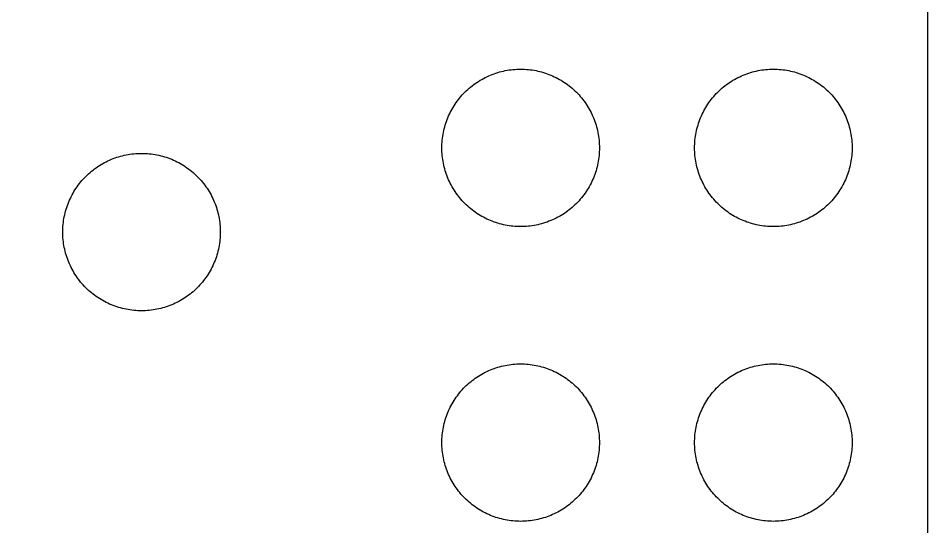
# Model space of a CAD drawing. Extents: x 8 to 190, y 0 to 129.
# Drawn here: x 135.6 to 190.5, y 67.4 to 98.1 of the extents above; entities that cross this region are included whole.
import ezdxf

# ---------------------------------------------------------------- set-up
doc = ezdxf.new("R2010")
doc.units = 0

msp = doc.modelspace()

# ---------------------------------------------------------------- linework, layer by layer
at = {"color": 34, "true_color": 0x008000}
for points in [[(7.93115, 0.254, 0), (190.471044, 0.254, 0), (190.471044, 128.754124, 0), (7.93115, 128.754124, 0), (7.93115, 0.254, 0)], [(161.169096, 90.247978, 0), (161.17062, 90.364564, 0), (161.174938, 90.48115, 0), (161.18205, 90.597482, 0), (161.191956, 90.71356, 0), (161.20491, 90.829384, 0), (161.220404, 90.944954, 0), (161.238946, 91.060016, 0), (161.260282, 91.17457, 0), (161.284412, 91.288616, 0), (161.311336, 91.402154, 0), (161.341054, 91.51493, 0), (161.373566, 91.626944, 0), (161.408872, 91.737942, 0), (161.446718, 91.848178, 0), (161.487358, 91.957398, 0), (161.530792, 92.065856, 0), (161.576512, 92.17279, 0), (161.625026, 92.278962, 0), (161.676334, 92.38361, 0), (161.729928, 92.487242, 0), (161.786316, 92.58935, 0), (161.84499, 92.689934, 0), (161.90595, 92.789248, 0), (161.969704, 92.887038, 0), (162.03549, 92.98305, 0), (162.103816, 93.077538, 0), (162.174428, 93.170248, 0), (162.247326, 93.261434, 0), (162.322256, 93.350588, 0), (162.399472, 93.437964, 0), (162.478974, 93.523308, 0), (162.560254, 93.606874, 0), (162.64382, 93.688154, 0), (162.729164, 93.767656, 0), (162.81654, 93.844872, 0), (162.905694, 93.919802, 0), (162.99688, 93.9927, 0), (163.08959, 94.063312, 0), (163.184078, 94.131638, 0), (163.28009, 94.197424, 0), (163.37788, 94.261178, 0), (163.477194, 94.322138, 0), (163.577778, 94.380812, 0), (163.679886, 94.4372, 0), (163.783518, 94.490794, 0), (163.888166, 94.542102, 0), (163.994338, 94.590616, 0), (164.101272, 94.636336, 0), (164.20973, 94.67977, 0), (164.31895, 94.72041, 0), (164.429186, 94.758256, 0), (164.540184, 94.793562, 0), (164.652198, 94.826074, 0), (164.764974, 94.855792, 0), (164.878512, 94.882716, 0), (164.992558, 94.906846, 0), (165.107112, 94.928182, 0), (165.222174, 94.946724, 0), (165.337744, 94.962218, 0), (165.453568, 94.975172, 0), (165.569646, 94.985078, 0), (165.685978, 94.99219, 0), (165.802564, 94.996508, 0), (165.91915, 94.998032, 0), (166.035736, 94.996508, 0), (166.152322, 94.99219, 0), (166.268654, 94.985078, 0), (166.384732, 94.975172, 0), (166.500556, 94.962218, 0), (166.616126, 94.946724, 0), (166.731188, 94.928182, 0), (166.845742, 94.906846, 0), (166.959788, 94.882716, 0), (167.073326, 94.855792, 0), (167.186102, 94.826074, 0), (167.298116, 94.793562, 0), (167.409114, 94.758256, 0), (167.51935, 94.72041, 0), (167.62857, 94.67977, 0), (167.737028, 94.636336, 0), (167.843962, 94.590616, 0), (167.950134, 94.542102, 0), (168.054782, 94.490794, 0), (168.158414, 94.4372, 0), (168.260522, 94.380812, 0), (168.361106, 94.322138, 0), (168.46042, 94.261178, 0), (168.55821, 94.197424, 0), (168.654222, 94.131638, 0), (168.74871, 94.063312, 0), (168.84142, 93.9927, 0), (168.932606, 93.919802, 0), (169.02176, 93.844872, 0), (169.109136, 93.767656, 0), (169.19448, 93.688154, 0), (169.278046, 93.606874, 0), (169.359326, 93.523308, 0), (169.438828, 93.437964, 0), (169.516044, 93.350588, 0), (169.590974, 93.261434, 0), (169.663872, 93.170248, 0), (169.734484, 93.077538, 0), (169.80281, 92.98305, 0), (169.868596, 92.887038, 0), (169.93235, 92.789248, 0), (169.99331, 92.689934, 0), (170.051984, 92.58935, 0), (170.108372, 92.487242, 0), (170.161966, 92.38361, 0), (170.213274, 92.278962, 0), (170.261788, 92.17279, 0), (170.307508, 92.065856, 0), (170.350942, 91.957398, 0), (170.391582, 91.848178, 0), (170.429428, 91.737942, 0), (170.464734, 91.626944, 0), (170.497246, 91.51493, 0), (170.526964, 91.402154, 0), (170.553888, 91.288616, 0), (170.578018, 91.17457, 0), (170.599354, 91.060016, 0), (170.617896, 90.944954, 0), (170.63339, 90.829384, 0), (170.646344, 90.71356, 0), (170.65625, 90.597482, 0), (170.663362, 90.48115, 0), (170.66768, 90.364564, 0), (170.669204, 90.247978, 0), (170.66768, 90.131392, 0), (170.663362, 90.014806, 0), (170.65625, 89.898474, 0), (170.646344, 89.782396, 0), (170.63339, 89.666572, 0), (170.617896, 89.551002, 0), (170.599354, 89.43594, 0), (170.578018, 89.321386, 0), (170.553888, 89.20734, 0), (170.526964, 89.093802, 0), (170.497246, 88.981026, 0), (170.464734, 88.869012, 0), (170.429428, 88.758014, 0), (170.391582, 88.647778, 0), (170.350942, 88.538558, 0), (170.307508, 88.4301, 0), (170.261788, 88.323166, 0), (170.213274, 88.216994, 0), (170.161966, 88.112346, 0), (170.108372, 88.008714, 0), (170.051984, 87.906606, 0), (169.99331, 87.806022, 0), (169.93235, 87.706708, 0), (169.868596, 87.608918, 0), (169.80281, 87.512906, 0), (169.734484, 87.418418, 0), (169.663872, 87.325708, 0), (169.590974, 87.234522, 0), (169.516044, 87.145368, 0), (169.438828, 87.057992, 0), (169.359326, 86.972648, 0), (169.278046, 86.889082, 0), (169.19448, 86.807802, 0), (169.109136, 86.7283, 0), (169.02176, 86.651084, 0), (168.932606, 86.576154, 0), (168.84142, 86.503256, 0), (168.74871, 86.432644, 0), (168.654222, 86.364318, 0), (168.55821, 86.298532, 0), (168.46042, 86.234778, 0), (168.361106, 86.173818, 0), (168.260522, 86.115144, 0), (168.158414, 86.058756, 0), (168.054782, 86.005162, 0), (167.950134, 85.953854, 0), (167.843962, 85.90534, 0), (167.737028, 85.85962, 0), (167.62857, 85.816186, 0), (167.51935, 85.775546, 0), (167.409114, 85.7377, 0), (167.298116, 85.702394, 0), (167.186102, 85.669882, 0), (167.073326, 85.640164, 0), (166.959788, 85.61324, 0), (166.845742, 85.58911, 0), (166.731188, 85.567774, 0), (166.616126, 85.549232, 0), (166.500556, 85.533738, 0), (166.384732, 85.520784, 0), (166.268654, 85.510878, 0), (166.152322, 85.503766, 0), (166.035736, 85.499448, 0), (165.91915, 85.497924, 0), (165.802564, 85.499448, 0), (165.685978, 85.503766, 0), (165.569646, 85.510878, 0), (165.453568, 85.520784, 0), (165.337744, 85.533738, 0), (165.222174, 85.549232, 0), (165.107112, 85.567774, 0), (164.992558, 85.58911, 0), (164.878512, 85.61324, 0), (164.764974, 85.640164, 0), (164.652198, 85.669882, 0), (164.540184, 85.702394, 0), (164.429186, 85.7377, 0), (164.31895, 85.775546, 0), (164.20973, 85.816186, 0), (164.101272, 85.85962, 0), (163.994338, 85.90534, 0), (163.888166, 85.953854, 0), (163.783518, 86.005162, 0), (163.679886, 86.058756, 0), (163.577778, 86.115144, 0), (163.477194, 86.173818, 0), (163.37788, 86.234778, 0), (163.28009, 86.298532, 0), (163.184078, 86.364318, 0), (163.08959, 86.432644, 0), (162.99688, 86.503256, 0), (162.905694, 86.576154, 0), (162.81654, 86.651084, 0), (162.729164, 86.7283, 0), (162.64382, 86.807802, 0), (162.560254, 86.889082, 0), (162.478974, 86.972648, 0), (162.399472, 87.057992, 0), (162.322256, 87.145368, 0), (162.247326, 87.234522, 0), (162.174428, 87.325708, 0), (162.103816, 87.418418, 0), (162.03549, 87.512906, 0), (161.969704, 87.608918, 0), (161.90595, 87.706708, 0), (161.84499, 87.806022, 0), (161.786316, 87.906606, 0), (161.729928, 88.008714, 0), (161.676334, 88.112346, 0), (161.625026, 88.216994, 0), (161.576512, 88.323166, 0), (161.530792, 88.4301, 0), (161.487358, 88.538558, 0), (161.446718, 88.647778, 0), (161.408872, 88.758014, 0), (161.373566, 88.869012, 0), (161.341054, 88.981026, 0), (161.311336, 89.093802, 0), (161.284412, 89.20734, 0), (161.260282, 89.321386, 0), (161.238946, 89.43594, 0), (161.220404, 89.551002, 0), (161.20491, 89.666572, 0), (161.191956, 89.782396, 0), (161.18205, 89.898474, 0), (161.174938, 90.014806, 0), (161.17062, 90.131392, 0), (161.169096, 90.247978, 0)], [(176.409096, 90.247978, 0), (176.41062, 90.364564, 0), (176.414938, 90.48115, 0), (176.42205, 90.597482, 0), (176.431956, 90.71356, 0), (176.44491, 90.829384, 0), (176.460404, 90.944954, 0), (176.478946, 91.060016, 0), (176.500282, 91.17457, 0), (176.524412, 91.288616, 0), (176.551336, 91.402154, 0), (176.581054, 91.51493, 0), (176.613566, 91.626944, 0), (176.648872, 91.737942, 0), (176.686718, 91.848178, 0), (176.727358, 91.957398, 0), (176.770792, 92.065856, 0), (176.816512, 92.17279, 0), (176.865026, 92.278962, 0), (176.916334, 92.38361, 0), (176.969928, 92.487242, 0), (177.026316, 92.58935, 0), (177.08499, 92.689934, 0), (177.14595, 92.789248, 0), (177.209704, 92.887038, 0), (177.27549, 92.98305, 0), (177.343816, 93.077538, 0), (177.414428, 93.170248, 0), (177.487326, 93.261434, 0), (177.562256, 93.350588, 0), (177.639472, 93.437964, 0), (177.718974, 93.523308, 0), (177.800254, 93.606874, 0), (177.88382, 93.688154, 0), (177.969164, 93.767656, 0), (178.05654, 93.844872, 0), (178.145694, 93.919802, 0), (178.23688, 93.9927, 0), (178.32959, 94.063312, 0), (178.424078, 94.131638, 0), (178.52009, 94.197424, 0), (178.61788, 94.261178, 0), (178.717194, 94.322138, 0), (178.817778, 94.380812, 0), (178.919886, 94.4372, 0), (179.023518, 94.490794, 0), (179.128166, 94.542102, 0), (179.234338, 94.590616, 0), (179.341272, 94.636336, 0), (179.44973, 94.67977, 0), (179.55895, 94.72041, 0), (179.669186, 94.758256, 0), (179.780184, 94.793562, 0), (179.892198, 94.826074, 0), (180.004974, 94.855792, 0), (180.118512, 94.882716, 0), (180.232558, 94.906846, 0), (180.347112, 94.928182, 0), (180.462174, 94.946724, 0), (180.577744, 94.962218, 0), (180.693568, 94.975172, 0), (180.809646, 94.985078, 0), (180.925978, 94.99219, 0), (181.042564, 94.996508, 0), (181.15915, 94.998032, 0), (181.275736, 94.996508, 0), (181.392322, 94.99219, 0), (181.508654, 94.985078, 0), (181.624732, 94.975172, 0), (181.740556, 94.962218, 0), (181.856126, 94.946724, 0), (181.971188, 94.928182, 0), (182.085742, 94.906846, 0), (182.199788, 94.882716, 0), (182.313326, 94.855792, 0), (182.426102, 94.826074, 0), (182.538116, 94.793562, 0), (182.649114, 94.758256, 0), (182.75935, 94.72041, 0), (182.86857, 94.67977, 0), (182.977028, 94.636336, 0), (183.083962, 94.590616, 0), (183.190134, 94.542102, 0), (183.294782, 94.490794, 0), (183.398414, 94.4372, 0), (183.500522, 94.380812, 0), (183.601106, 94.322138, 0), (183.70042, 94.261178, 0), (183.79821, 94.197424, 0), (183.894222, 94.131638, 0), (183.98871, 94.063312, 0), (184.08142, 93.9927, 0), (184.172606, 93.919802, 0), (184.26176, 93.844872, 0), (184.349136, 93.767656, 0), (184.43448, 93.688154, 0), (184.518046, 93.606874, 0), (184.599326, 93.523308, 0), (184.678828, 93.437964, 0), (184.756044, 93.350588, 0), (184.830974, 93.261434, 0), (184.903872, 93.170248, 0), (184.974484, 93.077538, 0), (185.04281, 92.98305, 0), (185.108596, 92.887038, 0), (185.17235, 92.789248, 0), (185.23331, 92.689934, 0), (185.291984, 92.58935, 0), (185.348372, 92.487242, 0), (185.401966, 92.38361, 0), (185.453274, 92.278962, 0), (185.501788, 92.17279, 0), (185.547508, 92.065856, 0), (185.590942, 91.957398, 0), (185.631582, 91.848178, 0), (185.669428, 91.737942, 0), (185.704734, 91.626944, 0), (185.737246, 91.51493, 0), (185.766964, 91.402154, 0), (185.793888, 91.288616, 0), (185.818018, 91.17457, 0), (185.839354, 91.060016, 0), (185.857896, 90.944954, 0), (185.87339, 90.829384, 0), (185.886344, 90.71356, 0), (185.89625, 90.597482, 0), (185.903362, 90.48115, 0), (185.90768, 90.364564, 0), (185.909204, 90.247978, 0), (185.90768, 90.131392, 0), (185.903362, 90.014806, 0), (185.89625, 89.898474, 0), (185.886344, 89.782396, 0), (185.87339, 89.666572, 0), (185.857896, 89.551002, 0), (185.839354, 89.43594, 0), (185.818018, 89.321386, 0), (185.793888, 89.20734, 0), (185.766964, 89.093802, 0), (185.737246, 88.981026, 0), (185.704734, 88.869012, 0), (185.669428, 88.758014, 0), (185.631582, 88.647778, 0), (185.590942, 88.538558, 0), (185.547508, 88.4301, 0), (185.501788, 88.323166, 0), (185.453274, 88.216994, 0), (185.401966, 88.112346, 0), (185.348372, 88.008714, 0), (185.291984, 87.906606, 0), (185.23331, 87.806022, 0), (185.17235, 87.706708, 0), (185.108596, 87.608918, 0), (185.04281, 87.512906, 0), (184.974484, 87.418418, 0), (184.903872, 87.325708, 0), (184.830974, 87.234522, 0), (184.756044, 87.145368, 0), (184.678828, 87.057992, 0), (184.599326, 86.972648, 0), (184.518046, 86.889082, 0), (184.43448, 86.807802, 0), (184.349136, 86.7283, 0), (184.26176, 86.651084, 0), (184.172606, 86.576154, 0), (184.08142, 86.503256, 0), (183.98871, 86.432644, 0), (183.894222, 86.364318, 0), (183.79821, 86.298532, 0), (183.70042, 86.234778, 0), (183.601106, 86.173818, 0), (183.500522, 86.115144, 0), (183.398414, 86.058756, 0), (183.294782, 86.005162, 0), (183.190134, 85.953854, 0), (183.083962, 85.90534, 0), (182.977028, 85.85962, 0), (182.86857, 85.816186, 0), (182.75935, 85.775546, 0), (182.649114, 85.7377, 0), (182.538116, 85.702394, 0), (182.426102, 85.669882, 0), (182.313326, 85.640164, 0), (182.199788, 85.61324, 0), (182.085742, 85.58911, 0), (181.971188, 85.567774, 0), (181.856126, 85.549232, 0), (181.740556, 85.533738, 0), (181.624732, 85.520784, 0), (181.508654, 85.510878, 0), (181.392322, 85.503766, 0), (181.275736, 85.499448, 0), (181.15915, 85.497924, 0), (181.042564, 85.499448, 0), (180.925978, 85.503766, 0), (180.809646, 85.510878, 0), (180.693568, 85.520784, 0), (180.577744, 85.533738, 0), (180.462174, 85.549232, 0), (180.347112, 85.567774, 0), (180.232558, 85.58911, 0), (180.118512, 85.61324, 0), (180.004974, 85.640164, 0), (179.892198, 85.669882, 0), (179.780184, 85.702394, 0), (179.669186, 85.7377, 0), (179.55895, 85.775546, 0), (179.44973, 85.816186, 0), (179.341272, 85.85962, 0), (179.234338, 85.90534, 0), (179.128166, 85.953854, 0), (179.023518, 86.005162, 0), (178.919886, 86.058756, 0), (178.817778, 86.115144, 0), (178.717194, 86.173818, 0), (178.61788, 86.234778, 0), (178.52009, 86.298532, 0), (178.424078, 86.364318, 0), (178.32959, 86.432644, 0), (178.23688, 86.503256, 0), (178.145694, 86.576154, 0), (178.05654, 86.651084, 0), (177.969164, 86.7283, 0), (177.88382, 86.807802, 0), (177.800254, 86.889082, 0), (177.718974, 86.972648, 0), (177.639472, 87.057992, 0), (177.562256, 87.145368, 0), (177.487326, 87.234522, 0), (177.414428, 87.325708, 0), (177.343816, 87.418418, 0), (177.27549, 87.512906, 0), (177.209704, 87.608918, 0), (177.14595, 87.706708, 0), (177.08499, 87.806022, 0), (177.026316, 87.906606, 0), (176.969928, 88.008714, 0), (176.916334, 88.112346, 0), (176.865026, 88.216994, 0), (176.816512, 88.323166, 0), (176.770792, 88.4301, 0), (176.727358, 88.538558, 0), (176.686718, 88.647778, 0), (176.648872, 88.758014, 0), (176.613566, 88.869012, 0), (176.581054, 88.981026, 0), (176.551336, 89.093802, 0), (176.524412, 89.20734, 0), (176.500282, 89.321386, 0), (176.478946, 89.43594, 0), (176.460404, 89.551002, 0), (176.44491, 89.666572, 0), (176.431956, 89.782396, 0), (176.42205, 89.898474, 0), (176.414938, 90.014806, 0), (176.41062, 90.131392, 0), (176.409096, 90.247978, 0)], [(138.309096, 85.167978, 0), (138.31062, 85.284564, 0), (138.314938, 85.40115, 0), (138.32205, 85.517482, 0), (138.331956, 85.63356, 0), (138.34491, 85.749384, 0), (138.360404, 85.864954, 0), (138.378946, 85.980016, 0), (138.400282, 86.09457, 0), (138.424412, 86.208616, 0), (138.451336, 86.322154, 0), (138.481054, 86.43493, 0), (138.513566, 86.546944, 0), (138.548872, 86.657942, 0), (138.586718, 86.768178, 0), (138.627358, 86.877398, 0), (138.670792, 86.985856, 0), (138.716512, 87.09279, 0), (138.765026, 87.198962, 0), (138.816334, 87.30361, 0), (138.869928, 87.407242, 0), (138.926316, 87.50935, 0), (138.98499, 87.609934, 0), (139.04595, 87.709248, 0), (139.109704, 87.807038, 0), (139.17549, 87.90305, 0), (139.243816, 87.997538, 0), (139.314428, 88.090248, 0), (139.387326, 88.181434, 0), (139.462256, 88.270588, 0), (139.539472, 88.357964, 0), (139.618974, 88.443308, 0), (139.700254, 88.526874, 0), (139.78382, 88.608154, 0), (139.869164, 88.687656, 0), (139.95654, 88.764872, 0), (140.045694, 88.839802, 0), (140.13688, 88.9127, 0), (140.22959, 88.983312, 0), (140.324078, 89.051638, 0), (140.42009, 89.117424, 0), (140.51788, 89.181178, 0), (140.617194, 89.242138, 0), (140.717778, 89.300812, 0), (140.819886, 89.3572, 0), (140.923518, 89.410794, 0), (141.028166, 89.462102, 0), (141.134338, 89.510616, 0), (141.241272, 89.556336, 0), (141.34973, 89.59977, 0), (141.45895, 89.64041, 0), (141.569186, 89.678256, 0), (141.680184, 89.713562, 0), (141.792198, 89.746074, 0), (141.904974, 89.775792, 0), (142.018512, 89.802716, 0), (142.132558, 89.826846, 0), (142.247112, 89.848182, 0), (142.362174, 89.866724, 0), (142.477744, 89.882218, 0), (142.593568, 89.895172, 0), (142.709646, 89.905078, 0), (142.825978, 89.91219, 0), (142.942564, 89.916508, 0), (143.05915, 89.918032, 0), (143.175736, 89.916508, 0), (143.292322, 89.91219, 0), (143.408654, 89.905078, 0), (143.524732, 89.895172, 0), (143.640556, 89.882218, 0), (143.756126, 89.866724, 0), (143.871188, 89.848182, 0), (143.985742, 89.826846, 0), (144.099788, 89.802716, 0), (144.213326, 89.775792, 0), (144.326102, 89.746074, 0), (144.438116, 89.713562, 0), (144.549114, 89.678256, 0), (144.65935, 89.64041, 0), (144.76857, 89.59977, 0), (144.877028, 89.556336, 0), (144.983962, 89.510616, 0), (145.090134, 89.462102, 0), (145.194782, 89.410794, 0), (145.298414, 89.3572, 0), (145.400522, 89.300812, 0), (145.501106, 89.242138, 0), (145.60042, 89.181178, 0), (145.69821, 89.117424, 0), (145.794222, 89.051638, 0), (145.88871, 88.983312, 0), (145.98142, 88.9127, 0), (146.072606, 88.839802, 0), (146.16176, 88.764872, 0), (146.249136, 88.687656, 0), (146.33448, 88.608154, 0), (146.418046, 88.526874, 0), (146.499326, 88.443308, 0), (146.578828, 88.357964, 0), (146.656044, 88.270588, 0), (146.730974, 88.181434, 0), (146.803872, 88.090248, 0), (146.874484, 87.997538, 0), (146.94281, 87.90305, 0), (147.008596, 87.807038, 0), (147.07235, 87.709248, 0), (147.13331, 87.609934, 0), (147.191984, 87.50935, 0), (147.248372, 87.407242, 0), (147.301966, 87.30361, 0), (147.353274, 87.198962, 0), (147.401788, 87.09279, 0), (147.447508, 86.985856, 0), (147.490942, 86.877398, 0), (147.531582, 86.768178, 0), (147.569428, 86.657942, 0), (147.604734, 86.546944, 0), (147.637246, 86.43493, 0), (147.666964, 86.322154, 0), (147.693888, 86.208616, 0), (147.718018, 86.09457, 0), (147.739354, 85.980016, 0), (147.757896, 85.864954, 0), (147.77339, 85.749384, 0), (147.786344, 85.63356, 0), (147.79625, 85.517482, 0), (147.803362, 85.40115, 0), (147.80768, 85.284564, 0), (147.809204, 85.167978, 0), (147.80768, 85.051392, 0), (147.803362, 84.934806, 0), (147.79625, 84.818474, 0), (147.786344, 84.702396, 0), (147.77339, 84.586572, 0), (147.757896, 84.471002, 0), (147.739354, 84.35594, 0), (147.718018, 84.241386, 0), (147.693888, 84.12734, 0), (147.666964, 84.013802, 0), (147.637246, 83.901026, 0), (147.604734, 83.789012, 0), (147.569428, 83.678014, 0), (147.531582, 83.567778, 0), (147.490942, 83.458558, 0), (147.447508, 83.3501, 0), (147.401788, 83.243166, 0), (147.353274, 83.136994, 0), (147.301966, 83.032346, 0), (147.248372, 82.928714, 0), (147.191984, 82.826606, 0), (147.13331, 82.726022, 0), (147.07235, 82.626708, 0), (147.008596, 82.528918, 0), (146.94281, 82.432906, 0), (146.874484, 82.338418, 0), (146.803872, 82.245708, 0), (146.730974, 82.154522, 0), (146.656044, 82.065368, 0), (146.578828, 81.977992, 0), (146.499326, 81.892648, 0), (146.418046, 81.809082, 0), (146.33448, 81.727802, 0), (146.249136, 81.6483, 0), (146.16176, 81.571084, 0), (146.072606, 81.496154, 0), (145.98142, 81.423256, 0), (145.88871, 81.352644, 0), (145.794222, 81.284318, 0), (145.69821, 81.218532, 0), (145.60042, 81.154778, 0), (145.501106, 81.093818, 0), (145.400522, 81.035144, 0), (145.298414, 80.978756, 0), (145.194782, 80.925162, 0), (145.090134, 80.873854, 0), (144.983962, 80.82534, 0), (144.877028, 80.77962, 0), (144.76857, 80.736186, 0), (144.65935, 80.695546, 0), (144.549114, 80.6577, 0), (144.438116, 80.622394, 0), (144.326102, 80.589882, 0), (144.213326, 80.560164, 0), (144.099788, 80.53324, 0), (143.985742, 80.50911, 0), (143.871188, 80.487774, 0), (143.756126, 80.469232, 0), (143.640556, 80.453738, 0), (143.524732, 80.440784, 0), (143.408654, 80.430878, 0), (143.292322, 80.423766, 0), (143.175736, 80.419448, 0), (143.05915, 80.417924, 0), (142.942564, 80.419448, 0), (142.825978, 80.423766, 0), (142.709646, 80.430878, 0), (142.593568, 80.440784, 0), (142.477744, 80.453738, 0), (142.362174, 80.469232, 0), (142.247112, 80.487774, 0), (142.132558, 80.50911, 0), (142.018512, 80.53324, 0), (141.904974, 80.560164, 0), (141.792198, 80.589882, 0), (141.680184, 80.622394, 0), (141.569186, 80.6577, 0), (141.45895, 80.695546, 0), (141.34973, 80.736186, 0), (141.241272, 80.77962, 0), (141.134338, 80.82534, 0), (141.028166, 80.873854, 0), (140.923518, 80.925162, 0), (140.819886, 80.978756, 0), (140.717778, 81.035144, 0), (140.617194, 81.093818, 0), (140.51788, 81.154778, 0), (140.42009, 81.218532, 0), (140.324078, 81.284318, 0), (140.22959, 81.352644, 0), (140.13688, 81.423256, 0), (140.045694, 81.496154, 0), (139.95654, 81.571084, 0), (139.869164, 81.6483, 0), (139.78382, 81.727802, 0), (139.700254, 81.809082, 0), (139.618974, 81.892648, 0), (139.539472, 81.977992, 0), (139.462256, 82.065368, 0), (139.387326, 82.154522, 0), (139.314428, 82.245708, 0), (139.243816, 82.338418, 0), (139.17549, 82.432906, 0), (139.109704, 82.528918, 0), (139.04595, 82.626708, 0), (138.98499, 82.726022, 0), (138.926316, 82.826606, 0), (138.869928, 82.928714, 0), (138.816334, 83.032346, 0), (138.765026, 83.136994, 0), (138.716512, 83.243166, 0), (138.670792, 83.3501, 0), (138.627358, 83.458558, 0), (138.586718, 83.567778, 0), (138.548872, 83.678014, 0), (138.513566, 83.789012, 0), (138.481054, 83.901026, 0), (138.451336, 84.013802, 0), (138.424412, 84.12734, 0), (138.400282, 84.241386, 0), (138.378946, 84.35594, 0), (138.360404, 84.471002, 0), (138.34491, 84.586572, 0), (138.331956, 84.702396, 0), (138.32205, 84.818474, 0), (138.314938, 84.934806, 0), (138.31062, 85.051392, 0), (138.309096, 85.167978, 0)], [(161.169096, 72.467978, 0), (161.17062, 72.584564, 0), (161.174938, 72.70115, 0), (161.18205, 72.817482, 0), (161.191956, 72.93356, 0), (161.20491, 73.049384, 0), (161.220404, 73.164954, 0), (161.238946, 73.280016, 0), (161.260282, 73.39457, 0), (161.284412, 73.508616, 0), (161.311336, 73.622154, 0), (161.341054, 73.73493, 0), (161.373566, 73.846944, 0), (161.408872, 73.957942, 0), (161.446718, 74.068178, 0), (161.487358, 74.177398, 0), (161.530792, 74.285856, 0), (161.576512, 74.39279, 0), (161.625026, 74.498962, 0), (161.676334, 74.60361, 0), (161.729928, 74.707242, 0), (161.786316, 74.80935, 0), (161.84499, 74.909934, 0), (161.90595, 75.009248, 0), (161.969704, 75.107038, 0), (162.03549, 75.20305, 0), (162.103816, 75.297538, 0), (162.174428, 75.390248, 0), (162.247326, 75.481434, 0), (162.322256, 75.570588, 0), (162.399472, 75.657964, 0), (162.478974, 75.743308, 0), (162.560254, 75.826874, 0), (162.64382, 75.908154, 0), (162.729164, 75.987656, 0), (162.81654, 76.064872, 0), (162.905694, 76.139802, 0), (162.99688, 76.2127, 0), (163.08959, 76.283312, 0), (163.184078, 76.351638, 0), (163.28009, 76.417424, 0), (163.37788, 76.481178, 0), (163.477194, 76.542138, 0), (163.577778, 76.600812, 0), (163.679886, 76.6572, 0), (163.783518, 76.710794, 0), (163.888166, 76.762102, 0), (163.994338, 76.810616, 0), (164.101272, 76.856336, 0), (164.20973, 76.89977, 0), (164.31895, 76.94041, 0), (164.429186, 76.978256, 0), (164.540184, 77.013562, 0), (164.652198, 77.046074, 0), (164.764974, 77.075792, 0), (164.878512, 77.102716, 0), (164.992558, 77.126846, 0), (165.107112, 77.148182, 0), (165.222174, 77.166724, 0), (165.337744, 77.182218, 0), (165.453568, 77.195172, 0), (165.569646, 77.205078, 0), (165.685978, 77.21219, 0), (165.802564, 77.216508, 0), (165.91915, 77.218032, 0), (166.035736, 77.216508, 0), (166.152322, 77.21219, 0), (166.268654, 77.205078, 0), (166.384732, 77.195172, 0), (166.500556, 77.182218, 0), (166.616126, 77.166724, 0), (166.731188, 77.148182, 0), (166.845742, 77.126846, 0), (166.959788, 77.102716, 0), (167.073326, 77.075792, 0), (167.186102, 77.046074, 0), (167.298116, 77.013562, 0), (167.409114, 76.978256, 0), (167.51935, 76.94041, 0), (167.62857, 76.89977, 0), (167.737028, 76.856336, 0), (167.843962, 76.810616, 0), (167.950134, 76.762102, 0), (168.054782, 76.710794, 0), (168.158414, 76.6572, 0), (168.260522, 76.600812, 0), (168.361106, 76.542138, 0), (168.46042, 76.481178, 0), (168.55821, 76.417424, 0), (168.654222, 76.351638, 0), (168.74871, 76.283312, 0), (168.84142, 76.2127, 0), (168.932606, 76.139802, 0), (169.02176, 76.064872, 0), (169.109136, 75.987656, 0), (169.19448, 75.908154, 0), (169.278046, 75.826874, 0), (169.359326, 75.743308, 0), (169.438828, 75.657964, 0), (169.516044, 75.570588, 0), (169.590974, 75.481434, 0), (169.663872, 75.390248, 0), (169.734484, 75.297538, 0), (169.80281, 75.20305, 0), (169.868596, 75.107038, 0), (169.93235, 75.009248, 0), (169.99331, 74.909934, 0), (170.051984, 74.80935, 0), (170.108372, 74.707242, 0), (170.161966, 74.60361, 0), (170.213274, 74.498962, 0), (170.261788, 74.39279, 0), (170.307508, 74.285856, 0), (170.350942, 74.177398, 0), (170.391582, 74.068178, 0), (170.429428, 73.957942, 0), (170.464734, 73.846944, 0), (170.497246, 73.73493, 0), (170.526964, 73.622154, 0), (170.553888, 73.508616, 0), (170.578018, 73.39457, 0), (170.599354, 73.280016, 0), (170.617896, 73.164954, 0), (170.63339, 73.049384, 0), (170.646344, 72.93356, 0), (170.65625, 72.817482, 0), (170.663362, 72.70115, 0), (170.66768, 72.584564, 0), (170.669204, 72.467978, 0), (170.66768, 72.351392, 0), (170.663362, 72.234806, 0), (170.65625, 72.118474, 0), (170.646344, 72.002396, 0), (170.63339, 71.886572, 0), (170.617896, 71.771002, 0), (170.599354, 71.65594, 0), (170.578018, 71.541386, 0), (170.553888, 71.42734, 0), (170.526964, 71.313802, 0), (170.497246, 71.201026, 0), (170.464734, 71.089012, 0), (170.429428, 70.978014, 0), (170.391582, 70.867778, 0), (170.350942, 70.758558, 0), (170.307508, 70.6501, 0), (170.261788, 70.543166, 0), (170.213274, 70.436994, 0), (170.161966, 70.332346, 0), (170.108372, 70.228714, 0), (170.051984, 70.126606, 0), (169.99331, 70.026022, 0), (169.93235, 69.926708, 0), (169.868596, 69.828918, 0), (169.80281, 69.732906, 0), (169.734484, 69.638418, 0), (169.663872, 69.545708, 0), (169.590974, 69.454522, 0), (169.516044, 69.365368, 0), (169.438828, 69.277992, 0), (169.359326, 69.192648, 0), (169.278046, 69.109082, 0), (169.19448, 69.027802, 0), (169.109136, 68.9483, 0), (169.02176, 68.871084, 0), (168.932606, 68.796154, 0), (168.84142, 68.723256, 0), (168.74871, 68.652644, 0), (168.654222, 68.584318, 0), (168.55821, 68.518532, 0), (168.46042, 68.454778, 0), (168.361106, 68.393818, 0), (168.260522, 68.335144, 0), (168.158414, 68.278756, 0), (168.054782, 68.225162, 0), (167.950134, 68.173854, 0), (167.843962, 68.12534, 0), (167.737028, 68.07962, 0), (167.62857, 68.036186, 0), (167.51935, 67.995546, 0), (167.409114, 67.9577, 0), (167.298116, 67.922394, 0), (167.186102, 67.889882, 0), (167.073326, 67.860164, 0), (166.959788, 67.83324, 0), (166.845742, 67.80911, 0), (166.731188, 67.787774, 0), (166.616126, 67.769232, 0), (166.500556, 67.753738, 0), (166.384732, 67.740784, 0), (166.268654, 67.730878, 0), (166.152322, 67.723766, 0), (166.035736, 67.719448, 0), (165.91915, 67.717924, 0), (165.802564, 67.719448, 0), (165.685978, 67.723766, 0), (165.569646, 67.730878, 0), (165.453568, 67.740784, 0), (165.337744, 67.753738, 0), (165.222174, 67.769232, 0), (165.107112, 67.787774, 0), (164.992558, 67.80911, 0), (164.878512, 67.83324, 0), (164.764974, 67.860164, 0), (164.652198, 67.889882, 0), (164.540184, 67.922394, 0), (164.429186, 67.9577, 0), (164.31895, 67.995546, 0), (164.20973, 68.036186, 0), (164.101272, 68.07962, 0), (163.994338, 68.12534, 0), (163.888166, 68.173854, 0), (163.783518, 68.225162, 0), (163.679886, 68.278756, 0), (163.577778, 68.335144, 0), (163.477194, 68.393818, 0), (163.37788, 68.454778, 0), (163.28009, 68.518532, 0), (163.184078, 68.584318, 0), (163.08959, 68.652644, 0), (162.99688, 68.723256, 0), (162.905694, 68.796154, 0), (162.81654, 68.871084, 0), (162.729164, 68.9483, 0), (162.64382, 69.027802, 0), (162.560254, 69.109082, 0), (162.478974, 69.192648, 0), (162.399472, 69.277992, 0), (162.322256, 69.365368, 0), (162.247326, 69.454522, 0), (162.174428, 69.545708, 0), (162.103816, 69.638418, 0), (162.03549, 69.732906, 0), (161.969704, 69.828918, 0), (161.90595, 69.926708, 0), (161.84499, 70.026022, 0), (161.786316, 70.126606, 0), (161.729928, 70.228714, 0), (161.676334, 70.332346, 0), (161.625026, 70.436994, 0), (161.576512, 70.543166, 0), (161.530792, 70.6501, 0), (161.487358, 70.758558, 0), (161.446718, 70.867778, 0), (161.408872, 70.978014, 0), (161.373566, 71.089012, 0), (161.341054, 71.201026, 0), (161.311336, 71.313802, 0), (161.284412, 71.42734, 0), (161.260282, 71.541386, 0), (161.238946, 71.65594, 0), (161.220404, 71.771002, 0), (161.20491, 71.886572, 0), (161.191956, 72.002396, 0), (161.18205, 72.118474, 0), (161.174938, 72.234806, 0), (161.17062, 72.351392, 0), (161.169096, 72.467978, 0)], [(176.409096, 72.467978, 0), (176.41062, 72.584564, 0), (176.414938, 72.70115, 0), (176.42205, 72.817482, 0), (176.431956, 72.93356, 0), (176.44491, 73.049384, 0), (176.460404, 73.164954, 0), (176.478946, 73.280016, 0), (176.500282, 73.39457, 0), (176.524412, 73.508616, 0), (176.551336, 73.622154, 0), (176.581054, 73.73493, 0), (176.613566, 73.846944, 0), (176.648872, 73.957942, 0), (176.686718, 74.068178, 0), (176.727358, 74.177398, 0), (176.770792, 74.285856, 0), (176.816512, 74.39279, 0), (176.865026, 74.498962, 0), (176.916334, 74.60361, 0), (176.969928, 74.707242, 0), (177.026316, 74.80935, 0), (177.08499, 74.909934, 0), (177.14595, 75.009248, 0), (177.209704, 75.107038, 0), (177.27549, 75.20305, 0), (177.343816, 75.297538, 0), (177.414428, 75.390248, 0), (177.487326, 75.481434, 0), (177.562256, 75.570588, 0), (177.639472, 75.657964, 0), (177.718974, 75.743308, 0), (177.800254, 75.826874, 0), (177.88382, 75.908154, 0), (177.969164, 75.987656, 0), (178.05654, 76.064872, 0), (178.145694, 76.139802, 0), (178.23688, 76.2127, 0), (178.32959, 76.283312, 0), (178.424078, 76.351638, 0), (178.52009, 76.417424, 0), (178.61788, 76.481178, 0), (178.717194, 76.542138, 0), (178.817778, 76.600812, 0), (178.919886, 76.6572, 0), (179.023518, 76.710794, 0), (179.128166, 76.762102, 0), (179.234338, 76.810616, 0), (179.341272, 76.856336, 0), (179.44973, 76.89977, 0), (179.55895, 76.94041, 0), (179.669186, 76.978256, 0), (179.780184, 77.013562, 0), (179.892198, 77.046074, 0), (180.004974, 77.075792, 0), (180.118512, 77.102716, 0), (180.232558, 77.126846, 0), (180.347112, 77.148182, 0), (180.462174, 77.166724, 0), (180.577744, 77.182218, 0), (180.693568, 77.195172, 0), (180.809646, 77.205078, 0), (180.925978, 77.21219, 0), (181.042564, 77.216508, 0), (181.15915, 77.218032, 0), (181.275736, 77.216508, 0), (181.392322, 77.21219, 0), (181.508654, 77.205078, 0), (181.624732, 77.195172, 0), (181.740556, 77.182218, 0), (181.856126, 77.166724, 0), (181.971188, 77.148182, 0), (182.085742, 77.126846, 0), (182.199788, 77.102716, 0), (182.313326, 77.075792, 0), (182.426102, 77.046074, 0), (182.538116, 77.013562, 0), (182.649114, 76.978256, 0), (182.75935, 76.94041, 0), (182.86857, 76.89977, 0), (182.977028, 76.856336, 0), (183.083962, 76.810616, 0), (183.190134, 76.762102, 0), (183.294782, 76.710794, 0), (183.398414, 76.6572, 0), (183.500522, 76.600812, 0), (183.601106, 76.542138, 0), (183.70042, 76.481178, 0), (183.79821, 76.417424, 0), (183.894222, 76.351638, 0), (183.98871, 76.283312, 0), (184.08142, 76.2127, 0), (184.172606, 76.139802, 0), (184.26176, 76.064872, 0), (184.349136, 75.987656, 0), (184.43448, 75.908154, 0), (184.518046, 75.826874, 0), (184.599326, 75.743308, 0), (184.678828, 75.657964, 0), (184.756044, 75.570588, 0), (184.830974, 75.481434, 0), (184.903872, 75.390248, 0), (184.974484, 75.297538, 0), (185.04281, 75.20305, 0), (185.108596, 75.107038, 0), (185.17235, 75.009248, 0), (185.23331, 74.909934, 0), (185.291984, 74.80935, 0), (185.348372, 74.707242, 0), (185.401966, 74.60361, 0), (185.453274, 74.498962, 0), (185.501788, 74.39279, 0), (185.547508, 74.285856, 0), (185.590942, 74.177398, 0), (185.631582, 74.068178, 0), (185.669428, 73.957942, 0), (185.704734, 73.846944, 0), (185.737246, 73.73493, 0), (185.766964, 73.622154, 0), (185.793888, 73.508616, 0), (185.818018, 73.39457, 0), (185.839354, 73.280016, 0), (185.857896, 73.164954, 0), (185.87339, 73.049384, 0), (185.886344, 72.93356, 0), (185.89625, 72.817482, 0), (185.903362, 72.70115, 0), (185.90768, 72.584564, 0), (185.909204, 72.467978, 0), (185.90768, 72.351392, 0), (185.903362, 72.234806, 0), (185.89625, 72.118474, 0), (185.886344, 72.002396, 0), (185.87339, 71.886572, 0), (185.857896, 71.771002, 0), (185.839354, 71.65594, 0), (185.818018, 71.541386, 0), (185.793888, 71.42734, 0), (185.766964, 71.313802, 0), (185.737246, 71.201026, 0), (185.704734, 71.089012, 0), (185.669428, 70.978014, 0), (185.631582, 70.867778, 0), (185.590942, 70.758558, 0), (185.547508, 70.6501, 0), (185.501788, 70.543166, 0), (185.453274, 70.436994, 0), (185.401966, 70.332346, 0), (185.348372, 70.228714, 0), (185.291984, 70.126606, 0), (185.23331, 70.026022, 0), (185.17235, 69.926708, 0), (185.108596, 69.828918, 0), (185.04281, 69.732906, 0), (184.974484, 69.638418, 0), (184.903872, 69.545708, 0), (184.830974, 69.454522, 0), (184.756044, 69.365368, 0), (184.678828, 69.277992, 0), (184.599326, 69.192648, 0), (184.518046, 69.109082, 0), (184.43448, 69.027802, 0), (184.349136, 68.9483, 0), (184.26176, 68.871084, 0), (184.172606, 68.796154, 0), (184.08142, 68.723256, 0), (183.98871, 68.652644, 0), (183.894222, 68.584318, 0), (183.79821, 68.518532, 0), (183.70042, 68.454778, 0), (183.601106, 68.393818, 0), (183.500522, 68.335144, 0), (183.398414, 68.278756, 0), (183.294782, 68.225162, 0), (183.190134, 68.173854, 0), (183.083962, 68.12534, 0), (182.977028, 68.07962, 0), (182.86857, 68.036186, 0), (182.75935, 67.995546, 0), (182.649114, 67.9577, 0), (182.538116, 67.922394, 0), (182.426102, 67.889882, 0), (182.313326, 67.860164, 0), (182.199788, 67.83324, 0), (182.085742, 67.80911, 0), (181.971188, 67.787774, 0), (181.856126, 67.769232, 0), (181.740556, 67.753738, 0), (181.624732, 67.740784, 0), (181.508654, 67.730878, 0), (181.392322, 67.723766, 0), (181.275736, 67.719448, 0), (181.15915, 67.717924, 0), (181.042564, 67.719448, 0), (180.925978, 67.723766, 0), (180.809646, 67.730878, 0), (180.693568, 67.740784, 0), (180.577744, 67.753738, 0), (180.462174, 67.769232, 0), (180.347112, 67.787774, 0), (180.232558, 67.80911, 0), (180.118512, 67.83324, 0), (180.004974, 67.860164, 0), (179.892198, 67.889882, 0), (179.780184, 67.922394, 0), (179.669186, 67.9577, 0), (179.55895, 67.995546, 0), (179.44973, 68.036186, 0), (179.341272, 68.07962, 0), (179.234338, 68.12534, 0), (179.128166, 68.173854, 0), (179.023518, 68.225162, 0), (178.919886, 68.278756, 0), (178.817778, 68.335144, 0), (178.717194, 68.393818, 0), (178.61788, 68.454778, 0), (178.52009, 68.518532, 0), (178.424078, 68.584318, 0), (178.32959, 68.652644, 0), (178.23688, 68.723256, 0), (178.145694, 68.796154, 0), (178.05654, 68.871084, 0), (177.969164, 68.9483, 0), (177.88382, 69.027802, 0), (177.800254, 69.109082, 0), (177.718974, 69.192648, 0), (177.639472, 69.277992, 0), (177.562256, 69.365368, 0), (177.487326, 69.454522, 0), (177.414428, 69.545708, 0), (177.343816, 69.638418, 0), (177.27549, 69.732906, 0), (177.209704, 69.828918, 0), (177.14595, 69.926708, 0), (177.08499, 70.026022, 0), (177.026316, 70.126606, 0), (176.969928, 70.228714, 0), (176.916334, 70.332346, 0), (176.865026, 70.436994, 0), (176.816512, 70.543166, 0), (176.770792, 70.6501, 0), (176.727358, 70.758558, 0), (176.686718, 70.867778, 0), (176.648872, 70.978014, 0), (176.613566, 71.089012, 0), (176.581054, 71.201026, 0), (176.551336, 71.313802, 0), (176.524412, 71.42734, 0), (176.500282, 71.541386, 0), (176.478946, 71.65594, 0), (176.460404, 71.771002, 0), (176.44491, 71.886572, 0), (176.431956, 72.002396, 0), (176.42205, 72.118474, 0), (176.414938, 72.234806, 0), (176.41062, 72.351392, 0), (176.409096, 72.467978, 0)]]:
    msp.add_polyline3d(points, close=True, dxfattribs=at)

doc.saveas('drawing.dxf')
